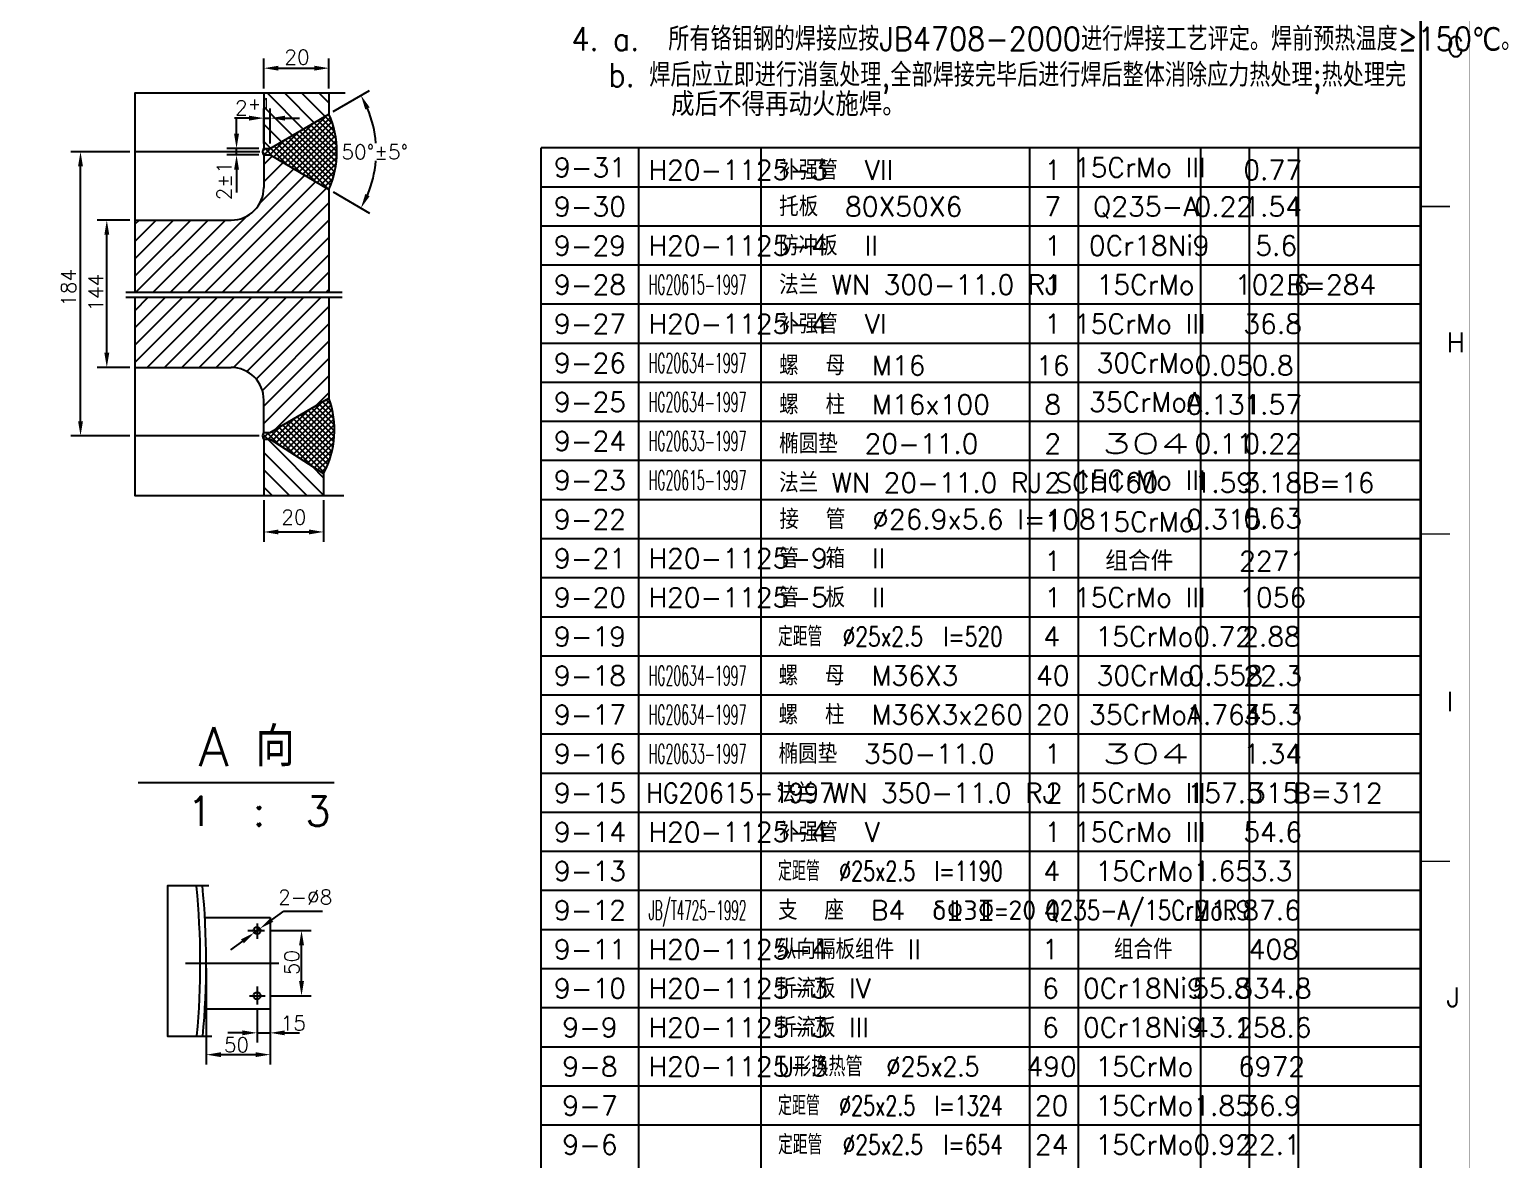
# Model space of a CAD drawing. Extents: x 49444 to 186655, y 41039 to 60167.
# Drawn here: x 53934 to 58474, y 49445 to 52914 of the extents above; entities that cross this region are included whole.
import ezdxf
from ezdxf.enums import TextEntityAlignment as Align

# ---------------------------------------------------------------- set-up
doc = ezdxf.new("R2010")
doc.units = 0
doc.header["$LTSCALE"] = 60
doc.header["$MEASUREMENT"] = 0
doc.header["$PDMODE"] = 3
doc.header["$PDSIZE"] = 0.001
doc.layers.get('0').update_dxf_attribs({"linetype": 'CONTINUOUS'})
doc.layers.get('DEFPOINTS').update_dxf_attribs({"linetype": 'CONTINUOUS'})
doc.styles.get("Standard").update_dxf_attribs({"font": 'txt_l', "bigfont": 'hztxt_l'})
doc.dimstyles.get("Standard").update_dxf_attribs({"dimtxt": 0.18, "dimasz": 0.18, "dimexe": 0.18, "dimexo": 0.0625, "dimgap": 0.09, "dimtad": 0, "dimtih": 1, "dimtoh": 1, "dimdec": 4, "dimzin": 0, "dimdsep": 46, "dimtxsty": 'Standard', "dimcen": 0.09, "dimadec": 0, "dimazin": 0, "dimtfac": 1, "dimtdec": 4, "dimtofl": 0, "dimtmove": 0, "dimatfit": 3, "dimfxl": 0, "dimtolj": 1, "dimtzin": 0, "dimarcsym": 0})
doc.dimstyles.new('STANDARD$0', dxfattribs={"dimtxt": 3, "dimasz": 3, "dimexe": 2, "dimexo": 1, "dimgap": 0.5, "dimtad": 1, "dimdec": 0, "dimzin": 0, "dimdsep": 46, "dimtxsty": 'Standard', "dimcen": 1, "dimclrd": 256, "dimclre": 256, "dimclrt": 256, "dimadec": 0, "dimazin": 0, "dimtfac": 1.5, "dimtdec": 3, "dimtix": 1, "dimtmove": 0, "dimatfit": 2, "dimfxl": 0, "dimtolj": 1, "dimarcsym": 0})
pattern_1 = [(135, (-10325.979, 30363.397), (-8.8388348, -8.8388348), []), (225, (-10325.979, 30363.397), (8.8388348, -8.8388348), [])]

# ---------------------------------------------------------------- blocks, each defined once
blk = doc.blocks.new('*D352')
at = {"lineweight": -2}
for p, q in [((54476.8, 50032.8), (54476.8, 49737)), ((54673, 50032.8), (54673, 49737)), ((54521.8, 49767), (54628, 49767))]:
    blk.add_line(p, q, dxfattribs=at)
for points in [[(54521.8, 49774.5), (54521.8, 49759.5), (54476.8, 49767)], [(54628, 49774.5), (54628, 49759.5), (54673, 49767)]]:
    blk.add_solid(points)
at = {"layer": 'DEFPOINTS', "color": 0}
for p in [(54476.8, 50047.8), (54673, 50047.8), (54673, 49767)]:
    blk.add_point(p, dxfattribs=at)
at = {"insert": (54569.6, 49797.1), "char_height": 45, "attachment_point": 5}
blk.add_mtext('\\A1;50', dxfattribs=at)
blk = doc.blocks.new('*D350')
at = {"lineweight": -2}
for p, q in [((54671, 50147.8), (54799.3, 50147.8)), ((54769.3, 49992.8), (54769.3, 50102.8)), ((54672.8, 49947.8), (54799.3, 49947.8))]:
    blk.add_line(p, q, dxfattribs=at)
for points in [[(54761.8, 50102.8), (54776.8, 50102.8), (54769.3, 50147.8)], [(54761.8, 49992.8), (54776.8, 49992.8), (54769.3, 49947.8)]]:
    blk.add_solid(points)
at = {"layer": 'DEFPOINTS', "color": 0}
for p in [(54656, 50147.8), (54769.3, 50147.8), (54657.8, 49947.8)]:
    blk.add_point(p, dxfattribs=at)
at = {"insert": (54739.3, 50049.9), "char_height": 45, "attachment_point": 5, "rotation": 90}
blk.add_mtext('\\A1;50', dxfattribs=at)
blk = doc.blocks.new('*D351')
at = {"lineweight": -2}
for p, q in [((54633, 49906.4), (54633, 49804)), ((54673, 49892.8), (54673, 49804)), ((54588, 49834), (54543, 49834)), ((54633, 49834), (54673, 49834)), ((54718, 49834), (54763, 49834))]:
    blk.add_line(p, q, dxfattribs=at)
for points in [[(54588, 49841.5), (54588, 49826.5), (54633, 49834)], [(54718, 49841.5), (54718, 49826.5), (54673, 49834)]]:
    blk.add_solid(points)
at = {"layer": 'DEFPOINTS', "color": 0}
for p in [(54633, 49921.4), (54673, 49907.8), (54673, 49834)]:
    blk.add_point(p, dxfattribs=at)
at = {"insert": (54744, 49864), "char_height": 45, "attachment_point": 5}
blk.add_mtext('\\A1;15', dxfattribs=at)
blk = doc.blocks.new('*D353')
at = {"color": 0, "lineweight": -2}
for p, q in [((54678.2, 50180.7), (54714.6, 50207.2)), ((54624.2, 50141.4), (54641.8, 50154.2)), ((54587.8, 50114.9), (54551.4, 50088.4))]:
    blk.add_line(p, q, dxfattribs=at)
at = {"color": 0}
for points in [[(54673.8, 50186.8), (54682.6, 50174.6), (54641.8, 50154.2)], [(54583.4, 50121), (54592.2, 50108.9), (54624.2, 50141.4)]]:
    blk.add_solid(points, dxfattribs=at)
at = {"layer": 'DEFPOINTS', "color": 0}
for p in [(54624.2, 50141.4), (54641.8, 50154.2)]:
    blk.add_point(p, dxfattribs=at)
at = {"color": 0, "insert": (54780.6, 50250.9), "char_height": 45, "attachment_point": 5}
blk.add_mtext('\\A1;2-%%c8', dxfattribs=at)
blk = doc.blocks.new('*D366')
at = {"lineweight": -2}
for p, q in [((54653.5, 52563.8), (54653.5, 52671.9)), ((54673.5, 52563.8), (54673.5, 52671.9)), ((54608.5, 52641.9), (54563.5, 52641.9)), ((54653.5, 52641.9), (54673.5, 52641.9)), ((54718.5, 52641.9), (54763.5, 52641.9))]:
    blk.add_line(p, q, dxfattribs=at)
for points in [[(54608.5, 52649.4), (54608.5, 52634.4), (54653.5, 52641.9)], [(54718.5, 52649.4), (54718.5, 52634.4), (54673.5, 52641.9)]]:
    blk.add_solid(points)
at = {"layer": 'DEFPOINTS', "color": 0}
for p in [(54673.5, 52641.9), (54653.5, 52548.8), (54673.5, 52548.8)]:
    blk.add_point(p, dxfattribs=at)
at = {"insert": (54584.7, 52673.3), "char_height": 45, "attachment_point": 5}
blk.add_mtext('\\A1;2', dxfattribs=at)
blk = doc.blocks.new('*D365')
at = {"lineweight": -2}
for p, q in [((54569.8, 52593.8), (54569.8, 52638.8)), ((54638.5, 52548.8), (54539.8, 52548.8)), ((54638.5, 52528.8), (54539.8, 52528.8)), ((54569.8, 52528.8), (54569.8, 52548.8)), ((54569.8, 52483.8), (54569.8, 52438.8))]:
    blk.add_line(p, q, dxfattribs=at)
for points in [[(54562.3, 52593.8), (54577.3, 52593.8), (54569.8, 52548.8)], [(54562.3, 52483.8), (54577.3, 52483.8), (54569.8, 52528.8)]]:
    blk.add_solid(points)
at = {"layer": 'DEFPOINTS', "color": 0}
for p in [(54569.8, 52548.8), (54653.5, 52548.8), (54653.5, 52528.8)]:
    blk.add_point(p, dxfattribs=at)
at = {"insert": (54531.6, 52449.6), "char_height": 45, "attachment_point": 5, "rotation": 90}
blk.add_mtext('\\A1;2±1', dxfattribs=at)
blk = doc.blocks.new('*D361')
at = {"color": 0, "lineweight": -2}
for p, q in [((54866.4, 52662), (54977.5, 52727.2)), ((54866.4, 52415.6), (54977.5, 52350.5))]:
    blk.add_line(p, q, dxfattribs=at)
for start, end in [(4.4418, 22.8616), (337.1384, 355.2655)]:
    blk.add_arc((54656.4, 52538.8), 342.2, start, end, dxfattribs=at)
at = {"color": 0}
for points in [[(54965.1, 52668.4), (54978.5, 52675.1), (54951.6, 52712)], [(54978.5, 52402.5), (54965.1, 52409.2), (54951.6, 52365.6)]]:
    blk.add_solid(points, dxfattribs=at)
at = {"layer": 'DEFPOINTS', "color": 0}
for p in [(54853.5, 52654.4), (54993.3, 52599), (54673.5, 52548.8), (54673.5, 52528.8), (54853.5, 52423.2)]:
    blk.add_point(p, dxfattribs=at)
at = {"color": 0, "insert": (54994.3, 52538), "char_height": 45, "attachment_point": 5}
blk.add_mtext('\\A1;50%%d±5%%d', dxfattribs=at)
blk = doc.blocks.new('*D364')
at = {"lineweight": -2}
for p, q in [((54653.5, 52733.3), (54653.5, 52825.3)), ((54853.5, 52733.3), (54853.5, 52825.3)), ((54698.5, 52795.3), (54808.5, 52795.3))]:
    blk.add_line(p, q, dxfattribs=at)
for points in [[(54698.5, 52802.8), (54698.5, 52787.8), (54653.5, 52795.3)], [(54808.5, 52802.8), (54808.5, 52787.8), (54853.5, 52795.3)]]:
    blk.add_solid(points)
at = {"layer": 'DEFPOINTS', "color": 0}
for p in [(54853.5, 52795.3), (54653.5, 52718.3), (54853.5, 52718.3)]:
    blk.add_point(p, dxfattribs=at)
at = {"insert": (54755.4, 52829.4), "char_height": 45, "attachment_point": 5}
blk.add_mtext('\\A1;20', dxfattribs=at)
blk = doc.blocks.new('*D363')
at = {"lineweight": -2}
for p, q in [((54653.5, 51468.8), (54653.5, 51341.6)), ((54837.2, 51468.8), (54837.2, 51341.6)), ((54698.5, 51371.6), (54792.2, 51371.6))]:
    blk.add_line(p, q, dxfattribs=at)
for points in [[(54698.5, 51379.1), (54698.5, 51364.1), (54653.5, 51371.6)], [(54792.2, 51379.1), (54792.2, 51364.1), (54837.2, 51371.6)]]:
    blk.add_solid(points)
at = {"layer": 'DEFPOINTS', "color": 0}
for p in [(54653.5, 51483.8), (54837.2, 51483.8), (54837.2, 51371.6)]:
    blk.add_point(p, dxfattribs=at)
at = {"insert": (54745.7, 51417.1), "char_height": 45, "attachment_point": 5}
blk.add_mtext('\\A1;20', dxfattribs=at)
blk = doc.blocks.new('*D360')
at = {"lineweight": -2}
for p, q in [((54242.5, 52538.8), (54060.8, 52538.8)), ((54090.8, 51711.6), (54090.8, 52493.8)), ((54242.5, 51666.6), (54060.8, 51666.6))]:
    blk.add_line(p, q, dxfattribs=at)
for points in [[(54083.3, 52493.8), (54098.3, 52493.8), (54090.8, 52538.8)], [(54083.3, 51711.6), (54098.3, 51711.6), (54090.8, 51666.6)]]:
    blk.add_solid(points)
at = {"layer": 'DEFPOINTS', "color": 0}
for p in [(54090.8, 52538.8), (54257.5, 52538.8), (54257.5, 51666.6)]:
    blk.add_point(p, dxfattribs=at)
at = {"insert": (54054.3, 52121.1), "char_height": 45, "attachment_point": 5, "rotation": 90}
blk.add_mtext('\\A1;184', dxfattribs=at)
blk = doc.blocks.new('*D362')
at = {"lineweight": -2}
for p, q in [((54242.5, 52328.8), (54141.5, 52328.8)), ((54171.5, 51921.6), (54171.5, 52283.8)), ((54242.5, 51876.6), (54141.5, 51876.6))]:
    blk.add_line(p, q, dxfattribs=at)
for points in [[(54164, 52283.8), (54179, 52283.8), (54171.5, 52328.8)], [(54164, 51921.6), (54179, 51921.6), (54171.5, 51876.6)]]:
    blk.add_solid(points)
at = {"layer": 'DEFPOINTS', "color": 0}
for p in [(54171.5, 52328.8), (54257.5, 52328.8), (54257.5, 51876.6)]:
    blk.add_point(p, dxfattribs=at)
at = {"insert": (54137.4, 52106.3), "char_height": 45, "attachment_point": 5, "rotation": 90}
blk.add_mtext('\\A1;144', dxfattribs=at)

msp = doc.modelspace()

# ---------------------------------------------------------------- hatches: boundary and pattern name
h = msp.add_hatch()
h.set_pattern_fill('ANSI31', color=256, scale=300, angle=90, style=0)
h.set_pattern_definition([(135, (-10325.98, 30363.397), (-26.516504, -26.516504), [])])
h.paths.add_polyline_path([(54653.472832, 52718.297722), (54653.472832, 52548.825734), (54673.472832, 52548.825734), (54853.472832, 52654.435731), (54853.472832, 52718.297722)])
h.paths.add_polyline_path([(54837.245744, 51550.969975), (54673.472832, 51656.579972), (54653.472832, 51656.579972), (54653.472832, 51483.758584), (54837.245744, 51483.758584)])
h = msp.add_hatch()
h.set_pattern_fill('ANSI37', color=256, scale=100, angle=90, style=0)
h.set_pattern_definition(pattern_1)
h.paths.add_polyline_path([(54853.472832, 52654.435731), (54673.472832, 52548.825734), (54653.472832, 52548.825734, 0.3564255035), (54653.472832, 52528.825734), (54673.472832, 52528.825734), (54853.472832, 52423.215738, 0.2133487302)])
h = msp.add_hatch()
h.set_pattern_fill('ANSI31', color=256, scale=300, style=0)
h.set_pattern_definition([(45, (-10325.98, 30317.945), (-26.516504, 26.516504), [])])
h.paths.add_polyline_path([(54853.472832, 52107.425481), (54853.472832, 52423.215738), (54673.472832, 52528.825734), (54653.472832, 52528.825734), (54653.472832, 52428.825734, -0.4142135624), (54553.472832, 52328.825734), (54257.523395, 52328.825734), (54257.523395, 52107.425481)])
h.paths.add_polyline_path([(54257.523395, 52092.092148), (54257.523395, 51876.579972), (54553.472832, 51876.579972, -0.4142135624), (54653.472832, 51776.579972), (54653.472832, 51676.579972), (54673.472832, 51676.579972), (54853.472832, 51782.189968), (54853.472832, 52092.092148)])
h = msp.add_hatch()
h.set_pattern_fill('ANSI37', color=256, scale=100, angle=90, style=0)
h.set_pattern_definition(pattern_1)
h.paths.add_polyline_path([(54673.472832, 51676.579972), (54653.472832, 51676.579972, 0.3564255035), (54653.472832, 51656.579972), (54673.472832, 51656.579972), (54837.245744, 51550.969975, 0.2128252626), (54853.472832, 51782.189968)])

# ---------------------------------------------------------------- linework, layer by layer
for p, q in [((54653.472832, 52718.297722), (54653.472832, 52548.825734)), ((54853.472832, 52718.297722), (54853.472832, 52654.435731)), ((54673.472832, 52548.825734), (54853.472832, 52654.435731)), ((54641.594217, 52538.825734), (54257.523395, 52538.825734)), ((54653.472832, 52548.825734), (54673.472832, 52548.825734)), ((54653.472832, 52528.825734), (54673.472832, 52528.825734)), ((54653.472832, 52528.825734), (54653.472832, 52428.825734)), ((54673.472832, 52528.825734), (54853.472832, 52423.215738)), ((58204.887314, 52550.513976), (55504.887314, 52550.513976)), ((55504.887314, 48230.513976), (55504.887314, 52550.513976)), ((55804.887314, 48530.513976), (55804.887314, 52550.513976)), ((56179.887314, 48530.513976), (56179.887314, 52550.513976)), ((57004.887314, 48530.513976), (57004.887314, 52550.513976)), ((57154.887314, 48530.513976), (57154.887314, 52550.513976)), ((57529.887314, 48530.513976), (57529.887314, 52550.513976)), ((57679.887314, 48680.513976), (57679.887314, 52550.513976)), ((57829.887314, 48530.513976), (57829.887314, 52550.513976)), ((54569.846519, 52438.825734), (54569.846519, 52413.185333)), ((54853.472832, 52423.215738), (54853.472832, 52107.425481)), ((58204.887314, 52430.513976), (55504.887314, 52430.513976)), ((54257.523395, 52328.825734), (54553.472832, 52328.825734)), ((58204.887314, 52310.513976), (55504.887314, 52310.513976)), ((58204.887314, 52190.513976), (55504.887314, 52190.513976)), ((54230.01573, 52107.425481), (54894.516704, 52107.425481)), ((54230.01573, 52092.092148), (54894.516704, 52092.092148)), ((54853.472832, 52092.092148), (54853.472832, 51782.189968)), ((58204.887314, 52070.513976), (55504.887314, 52070.513976)), ((58204.887314, 51950.513976), (55504.887314, 51950.513976)), ((54257.523395, 51876.579972), (54553.472832, 51876.579972)), ((58204.887314, 51830.513976), (55504.887314, 51830.513976)), ((54653.472832, 51676.579972), (54653.472832, 51776.579972)), ((54673.472832, 51676.579972), (54853.472832, 51782.189968)), ((58204.887314, 51710.513976), (55504.887314, 51710.513976)), ((54639.33823, 51666.579972), (54257.523395, 51666.579972)), ((54653.472832, 51676.579972), (54673.472832, 51676.579972)), ((54653.472832, 51656.579972), (54673.472832, 51656.579972)), ((54653.472832, 51656.579972), (54653.472832, 51483.758584)), ((54673.472832, 51656.579972), (54837.245744, 51550.969975)), ((58204.887314, 51590.513976), (55504.887314, 51590.513976)), ((54837.245744, 51550.969975), (54837.245744, 51483.758584)), ((58204.887314, 51470.513976), (55504.887314, 51470.513976)), ((58204.887314, 51350.513976), (55504.887314, 51350.513976)), ((58204.887314, 51230.513976), (55504.887314, 51230.513976)), ((58204.887314, 51110.513976), (55504.887314, 51110.513976)), ((58204.887314, 50990.513976), (55504.887314, 50990.513976)), ((58204.887314, 50870.513976), (55504.887314, 50870.513976)), ((58204.887314, 50750.513976), (55504.887314, 50750.513976)), ((58204.887314, 50630.513976), (55504.887314, 50630.513976)), ((54267.339594, 50602.842901), (54869.366004, 50602.842901)), ((58204.887314, 50510.513976), (55504.887314, 50510.513976)), ((58204.887314, 50390.513976), (55504.887314, 50390.513976)), ((58204.887314, 50270.513976), (55504.887314, 50270.513976)), ((54472.683782, 50187.810281), (54672.998628, 50187.810281)), ((54632.998628, 50169.385163), (54632.998628, 50122.241123)), ((54672.998628, 50187.810281), (54672.998628, 49907.810281)), ((54714.61388, 50207.175031), (54833.912377, 50207.175031)), ((54604.413416, 50147.810281), (54656.014839, 50147.810281)), ((58204.887314, 50150.513976), (55504.887314, 50150.513976)), ((54412.997304, 50047.810281), (54700.099024, 50047.810281)), ((58204.887314, 50030.513976), (55504.887314, 50030.513976)), ((54609.258885, 49947.810281), (54657.769971, 49947.810281)), ((54632.998628, 49975.87431), (54632.998628, 49921.443124)), ((54472.683782, 49907.810281), (54672.998628, 49907.810281)), ((58204.887314, 49910.513976), (55504.887314, 49910.513976)), ((58204.887314, 49790.513976), (55504.887314, 49790.513976)), ((58204.887314, 49670.513976), (55504.887314, 49670.513976)), ((58204.887314, 49550.513976), (55504.887314, 49550.513976))]:
    msp.add_line(p, q)
at = {"const_width": 1.5}
msp.add_lwpolyline([(49444.887312, 59795.513976), (49444.887312, 47180.513976), (58354.887312, 47180.513976), (58354.887312, 59795.513976), (49444.887312, 59795.513976, 1.9635677679)], format="xyb", dxfattribs=at)
for points, const_width in [([(49819.887312, 59645.513976), (49819.887312, 47330.513976), (58204.887312, 47330.513976), (58204.887312, 59645.513976), (49819.887312, 59645.513976)], 7.5), ([(58294.887312, 52370.513976), (58204.887312, 52370.513976)], 4.5), ([(58294.887312, 51365.513976), (58204.887312, 51365.513976)], 4.5), ([(58294.887312, 50360.513976), (58204.887312, 50360.513976)], 4.5)]:
    msp.add_lwpolyline(points, dxfattribs=dict(const_width=const_width))
for points in [[(54903.181006, 52718.297722), (54257.523395, 52718.297722), (54257.523395, 52107.425481)], [(54257.523395, 52092.092148), (54257.523395, 51483.758584), (54899.265555, 51483.758584)], [(54484.738967, 50285.588135), (54358.020157, 50285.588135), (54358.020157, 49823.591454), (54493.439882, 49823.591454)]]:
    msp.add_lwpolyline(points)
for centre in [(54632.998628, 50147.810281), (54632.998628, 49947.810281)]:
    msp.add_circle(centre, 10.921866)
for centre, radius, start, end in [((54594.864081, 52538.825734), 283.273997, 335.913162167, 24.086837833), ((54665.718881, 52538.825734), 15.810304, 140.765272172, 219.234727828), ((54553.472832, 52428.825734), 100, 270, 0), ((54553.472832, 51776.579972), 100, 0, 90), ((54586.053867, 51684.778104), 284.608458, 331.956088952, 20.015005438), ((54665.718881, 51666.579972), 15.810304, 140.765272172, 219.234727828), ((52076.770595, 50047.810281), 2381.863587, 354.639352363, 5.685855891), ((52076.770595, 50047.810281), 2400, 354.639352363, 5.685855891)]:
    msp.add_arc(centre, radius, start, end)

# ---------------------------------------------------------------- texts
at = {"width": 0.9}
for s, p in [('4. a.  所有铬钼钢的焊接应按JB4708-2000进行焊接工艺评定。焊前预热温度≥150℃。', (55597.894894, 52849.116707)), ('b. 焊后应立即进行消氢处理,全部焊接完毕后进行焊后整体消除应力热处理;热处理完', (55711.740277, 52738.430787))]:
    msp.add_text(s, height=72, dxfattribs=at).set_placement(p)
for s, height, p in [('G', 60, (58284.297404, 52831.133676)), ('    成后不得再动火施焊。', 72, (55689.413902, 52648.430787)), ('+1', 34.848, (54605.50966, 52668.850953)), ('H20-1125-3', 60, (55834.887314, 52452.692074)), ('补强管  VII', 60, (56235.593903, 52452.692074)), ('托板  80X50X6', 60, (56235.593906, 52340.513976)), ('H20-1125-4', 60, (55834.887314, 52220.544691)), ('防冲板  II', 60, (56235.094765, 52220.544691)), ('法兰 WN 300-11.0 RJ  ', 60, (56235.593906, 52100.513976)), ('H20-1125-4', 60, (55834.887316, 51980.513976)), ('补强管  VI', 60, (56235.593906, 51980.513976)), ('H', 60, (58284.297404, 51923.633676)), ('螺  母  M16', 60, (56235.593903, 51852.692074)), ('螺  柱  M16x100', 60, (56235.593903, 51732.692074)), ('椭圆垫  20-11.0', 60, (56235.593903, 51612.692074)), ('法兰 WN 20-11.0 RJ SCH160', 60, (56235.593903, 51492.692074)), ('接  管  %%c26.9x5.6 l=108', 60, (56236.528767, 51380.513976)), ('H20-1125-9', 60, (55834.887314, 51260.513976)), ('管  箱  II', 60, (56235.781556, 51260.513976)), ('H20-1125-5', 60, (55834.887314, 51140.513976)), ('管  板  II', 60, (56235.781556, 51140.513976)), ('螺  母  M36X3', 60, (56234.000012, 50900.513976)), ('I', 60, (58284.297404, 50821.133676)), ('螺  柱  M36X3x260', 60, (56234.000012, 50780.513976)), ('A 向', 120, (54453.405245, 50652.50046)), ('椭圆垫  350-11.0', 60, (56234.000012, 50660.513976)), ('1  :  3', 90, (54418.812326, 50469.204463)), ('补强管  V', 60, (56235.593906, 50420.513976)), ('H20-1125-4', 60, (55834.887316, 50420.513976)), ('支  座  B4  δ%%1323%%133=20', 60, (56232.099199, 50180.513976)), ('纵向隔板组件 II', 60, (56228.51502, 50060.513976)), ('H20-1125-4', 60, (55834.887314, 50060.513976)), ('H20-1125-3', 60, (55834.887314, 49940.513976)), ('折流板 IV', 60, (56228.51502, 49940.513976)), ('J', 60, (58284.297404, 49913.633676)), ('H20-1125-3', 60, (55834.887314, 49820.513976)), ('折流板 III', 60, (56228.51502, 49820.513976)), ('H20-1125-3', 60, (55834.887314, 49700.513976))]:
    msp.add_text(s, height=height).set_placement(p)
for s, p in [('9-31', (55654.887314, 52460.513976)), ('1', (57075.593903, 52452.692074)), ('0.77', (57750.593903, 52452.692074)), ('9-30', (55654.887314, 52340.513976)), ('7', (57075.593906, 52340.513976)), ('Q235-A', (57360.593906, 52340.513976)), ('0.22', (57600.593906, 52340.513976)), ('1.54', (57750.593906, 52340.513976)), ('9-29', (55654.887314, 52220.513976)), ('1', (57076.255288, 52220.544691)), ('0Cr18Ni9', (57371.694767, 52220.544691)), ('5.6', (57761.694767, 52220.544691)), ('9-28', (55654.887314, 52100.513976)), ('1', (57075.593906, 52100.513976)), ('15CrMo', (57360.593906, 52100.513976)), ('102.6', (57750.593906, 52100.513976)), ('B=284', (57930.937154, 52100.513976)), ('9-27', (55654.887314, 51980.513976)), ('1', (57075.593906, 51980.513976)), ('36.8', (57750.593906, 51980.513976)), ('9-26', (55654.887314, 51860.513976)), ('16', (57075.593903, 51852.692074)), ('30CrMo', (57360.593906, 51860.513976)), ('0.05', (57600.593903, 51852.692074)), ('0.8', (57750.593903, 51852.692074)), ('9-25', (55654.887314, 51740.513976)), ('8', (57075.593903, 51732.692074)), ('35CrMoA', (57360.593906, 51740.513976)), ('0.131', (57600.593903, 51732.692074)), ('1.57', (57750.593903, 51732.692074)), ('9-24', (55654.887314, 51620.513976)), ('2', (57075.593903, 51612.692074)), ('0.11', (57600.593903, 51612.692074)), ('0.22', (57750.593903, 51612.692074)), ('9-23', (55654.887314, 51500.513976)), ('2', (57075.593903, 51492.692074)), ('1.59', (57600.593903, 51492.692074)), ('3.18', (57750.593903, 51492.692074)), ('B=16', (57951.309697, 51492.692074)), ('9-22', (55654.887314, 51380.513976)), ('0.315', (57600.312398, 51380.513976)), ('0.63', (57750.593903, 51383.446256)), ('1', (57075.593903, 51372.692074)), ('15CrMo', (57360.593903, 51372.692074)), ('9-21', (55654.887314, 51260.513976)), ('1', (57075.593903, 51252.692074)), ('2271', (57750.593903, 51252.692074)), ('9-20', (55654.887314, 51140.513976)), ('1', (57075.781556, 51140.513976)), ('1056', (57750.781556, 51140.513976)), ('9-19', (55654.887314, 51020.513976)), ('4', (57072.099199, 51020.513976)), ('15CrMo', (57357.099199, 51020.513976)), ('0.72', (57597.099199, 51020.513976)), ('2.88', (57747.099199, 51020.513976)), ('9-18', (55654.887314, 50900.513976)), ('40', (57075.593906, 50900.513976)), ('30CrMo', (57360.593906, 50900.513976)), ('22.3', (57750.593906, 50900.513976)), ('9-17', (55654.887314, 50780.513976)), ('20', (57075.593906, 50780.513976)), ('35CrMoA', (57360.593906, 50780.513976)), ('1.764', (57600.593906, 50780.513976)), ('35.3', (57750.593906, 50780.513976)), ('9-16', (55654.887314, 50660.513976)), ('1', (57075.593906, 50660.513976)), ('1.34', (57750.593906, 50660.513976)), ('9-15', (55654.887314, 50540.513976)), ('9-14', (55654.887314, 50420.513976)), ('1', (57075.593906, 50420.513976)), ('54.6', (57750.593906, 50420.513976)), ('9-13', (55654.887314, 50300.513976)), ('4', (57072.099199, 50300.513976)), ('15CrMo', (57357.099199, 50300.513976)), ('1.65', (57597.099199, 50300.513976)), ('3.3', (57747.099199, 50300.513976)), ('9-12', (55654.887314, 50180.513976)), ('4', (57072.099199, 50180.513976)), ('21.9', (57597.099199, 50180.513976)), ('87.6', (57747.099199, 50180.513976)), ('组合件', (57353.51502, 50060.513976)), ('9-11', (55654.887314, 50060.513976)), ('1', (57068.51502, 50060.513976)), ('408', (57754.287416, 50060.513976)), ('9-10', (55654.887314, 49940.513976)), ('6', (57068.51502, 49940.513976)), ('0Cr18Ni9', (57353.51502, 49940.513976)), ('55.8', (57593.51502, 49940.513976)), ('334.8', (57754.287416, 49940.513976)), ('9-9', (55654.887314, 49820.513976)), ('6', (57068.51502, 49820.513976)), ('0Cr18Ni9', (57353.51502, 49820.513976)), ('43.1', (57593.51502, 49820.513976)), ('258.6', (57754.287416, 49820.513976)), ('9-8', (55654.887314, 49700.513976)), ('490', (57072.099199, 49700.513976)), ('15CrMo', (57357.099199, 49700.513976)), ('6972', (57747.099199, 49700.513976)), ('9-7', (55654.887314, 49580.513976)), ('20', (57072.099199, 49580.513976)), ('15CrMo', (57357.099199, 49580.513976)), ('1.85', (57597.099199, 49580.513976)), ('36.9', (57747.099199, 49580.513976)), ('9-6', (55654.887314, 49460.513976)), ('24', (57072.099199, 49460.513976)), ('15CrMo', (57357.099199, 49460.513976)), ('0.92', (57597.099199, 49460.513976)), ('22.1', (57747.099199, 49460.513976))]:
    msp.add_text(s, height=60).set_placement(p, align=Align.CENTER)
for s, p in [('15CrMo III', (57342.387314, 52490.513976)), ('15CrMo III', (57342.387314, 52010.513976)), ('15CrMo III', (57342.387314, 51530.513976)), ('15CrMo III', (57342.387314, 51170.513976)), ('0.558', (57604.887314, 50930.513976)), ('2', (57079.887314, 50570.513976)), ('15CrMo III', (57342.387314, 50570.513976)), ('157.5', (57604.887314, 50570.513976)), ('315', (57754.887314, 50570.513976)), ('B=312', (57950.581882, 50570.513976)), ('15CrMo III', (57342.387314, 50450.513976))]:
    msp.add_text(s, height=60).set_placement(p, align=Align.MIDDLE_CENTER)
for s, width, p, p2 in [('HG20615-1997', 0.843882, (55834.887316, 52100.513976), (56134.887316, 52100.513976)), ('HG20634-1997', 0.843882, (55834.887316, 51860.513976), (56134.887316, 51860.513976)), ('HG20634-1997', 0.843882, (55834.887316, 51740.513976), (56134.887316, 51740.513976)), ('HG20633-1997', 0.843882, (55834.887316, 51620.513976), (56134.887316, 51620.513976)), ('304', 3.157895, (57225.593903, 51612.692074), (57495.593903, 51612.692074)), ('HG20615-1997', 0.843882, (55834.887316, 51500.513976), (56134.887316, 51500.513976)), ('组合件', 1.191063, (57236.78171, 51252.692074), (57445.59001, 51252.692074)), ('定距管  %%c25x2.5  l=520', 1.052632, (56232.099199, 51020.513976), (56922.099199, 51020.513976)), ('HG20634-1997', 0.843882, (55834.887316, 50900.513976), (56134.887316, 50900.513976)), ('HG20634-1997', 0.843882, (55834.887316, 50780.513976), (56134.887316, 50780.513976)), ('HG20633-1997', 0.843882, (55834.887316, 50660.513976), (56134.887316, 50660.513976)), ('304', 3.157895, (57225.593906, 50660.513976), (57495.593906, 50660.513976)), ('定距管  %%c25x2.5  l=1190', 1.006565, (56232.099199, 50300.513976), (56922.099199, 50300.513976)), ('JB/T4725-1992', 0.77821, (55834.887314, 50180.513976), (56134.887314, 50180.513976)), ('U形换热管  %%c25x2.5  ', 1.15, (56232.099199, 49700.513976), (56922.099199, 49700.513976)), ('定距管  %%c25x2.5  l=1324', 1.006565, (56232.099199, 49580.513976), (56922.099199, 49580.513976)), ('定距管  %%c25x2.5  l=654', 1.052632, (56232.099199, 49460.513976), (56922.099199, 49460.513976))]:
    msp.add_text(s, height=60, dxfattribs=dict(width=width)).set_placement(p, p2, align=Align.FIT)
msp.add_text('HG20615-1997', height=60, dxfattribs=at).set_placement((55827.387314, 50570.513976), align=Align.MIDDLE_LEFT)
msp.add_text('法兰 WN 350-11.0 RJ  ', height=60).set_placement((56227.714532, 50570.513976), align=Align.MIDDLE_LEFT)
at = {"width": 0.8}
msp.add_text('Q235-A/15CrMoR', height=60, dxfattribs=at).set_placement((57346.373058, 50180.513976), align=Align.CENTER)

# ---------------------------------------------------------------- dimensions: what is measured, and where the dimension line sits
for base, p1, p2, text, override, picture, middle in [((54853.472832, 52795.269267), (54653.472832, 52718.297722), (54853.472832, 52718.297722), '20', {"dimscale": 15, "dimgap": 0.1, "dimcen": 3, "dimtdec": 2, "dimtmove": 2, "dimatfit": 3}, '*D364', (54755.415595, 52829.414189)), ((54673.472832, 52641.89565), (54653.472832, 52548.825734), (54673.472832, 52548.825734), '2', {"dimscale": 15, "dimgap": 0.1, "dimcen": 3, "dimtdec": 2, "dimtmove": 2, "dimatfit": 3}, '*D366', (54584.706983, 52673.265036)), ((54837.245744, 51371.623279), (54653.472832, 51483.758584), (54837.245744, 51483.758584), '20', {"dimscale": 15, "dimgap": 0.1, "dimcen": 3, "dimtdec": 2, "dimtmove": 2, "dimatfit": 3}, '*D363', (54745.687135, 51417.096774)), ((54672.998628, 49767.007675), (54476.770595, 50047.810281), (54672.998628, 50047.810281), '50', {"dimscale": 15, "dimgap": 0.1, "dimcen": 3, "dimtdec": 0, "dimtmove": 2, "dimatfit": 3}, '*D352', (54569.577818, 49797.070189)), ((54672.998628, 49833.996871), (54632.998628, 49921.443124), (54672.998628, 49907.810281), '15', {"dimscale": 15, "dimgap": 0.1, "dimcen": 3, "dimtdec": 0, "dimtmove": 2, "dimatfit": 3}, '*D351', (54744.041195, 49863.996871))]:
    dim = msp.add_linear_dim(base=base, p1=p1, p2=p2, text=text, dimstyle='STANDARD$0', override=override)
    dim.commit()
    dim.dimension.update_dxf_attribs({"geometry": picture, "text_midpoint": middle, "dimtype": 160})
dim = msp.add_angular_dim_2l(base=(54993.31077, 52599.037963), line1=((54673.472832, 52548.825734), (54853.472832, 52654.435731)), line2=((54673.472832, 52528.825734), (54853.472832, 52423.215738)), text='50%%d±5%%d', dimstyle='Standard', override={"dimscale": 15, "dimtxt": 3, "dimasz": 3, "dimexe": 2, "dimexo": 1, "dimgap": 0.1, "dimtad": 1, "dimdec": 0, "dimcen": 3, "dimtdec": 0, "dimtofl": 1, "dimtmove": 2})
dim.commit()
dim.dimension.update_dxf_attribs({"geometry": '*D361', "text_midpoint": (54994.29191, 52537.954512), "dimtype": 162})
for base, p1, p2, text, override, picture, middle in [((54569.846519, 52548.825734), (54653.472832, 52528.825734), (54653.472832, 52548.825734), '2±1', {"dimscale": 15, "dimgap": 0.1, "dimcen": 3, "dimtdec": 2, "dimtmove": 2, "dimatfit": 3}, '*D365', (54531.633973, 52449.618928)), ((54090.810782, 52538.825734), (54257.523395, 51666.579972), (54257.523395, 52538.825734), '184', {"dimscale": 15, "dimgap": 0.1, "dimcen": 3, "dimtdec": 0, "dimtmove": 2, "dimatfit": 3}, '*D360', (54054.257256, 52121.096841)), ((54171.47457, 52328.825734), (54257.523395, 51876.579972), (54257.523395, 52328.825734), '144', {"dimscale": 15, "dimgap": 0.1, "dimcen": 3, "dimtdec": 0, "dimtmove": 2, "dimatfit": 3}, '*D362', (54137.375133, 52106.309982)), ((54769.255522, 50147.810281), (54657.769971, 49947.810281), (54656.014839, 50147.810281), '50', {"dimscale": 15, "dimgap": 0.1, "dimcen": 3, "dimtdec": 0, "dimtmove": 2, "dimatfit": 3}, '*D350', (54739.255522, 50049.855963))]:
    dim = msp.add_linear_dim(base=base, p1=p1, p2=p2, angle=90, text=text, dimstyle='STANDARD$0', override=override)
    dim.commit()
    dim.dimension.update_dxf_attribs({"geometry": picture, "text_midpoint": middle, "dimtype": 160})
dim = msp.add_diameter_dim_2p(p1=(54624.166143, 50141.385768), p2=(54641.831112, 50154.234794), text='2-%%c8', dimstyle='Standard', override={"dimscale": 15, "dimtxt": 3, "dimasz": 3, "dimexe": 2, "dimexo": 1, "dimgap": 0.1, "dimtad": 1, "dimdec": 0, "dimcen": 3, "dimtdec": 0, "dimtofl": 1, "dimtmove": 2})
dim.commit()
dim.dimension.update_dxf_attribs({"geometry": '*D353', "text_midpoint": (54780.58572, 50250.855817), "dimtype": 163})

doc.saveas('drawing.dxf')
